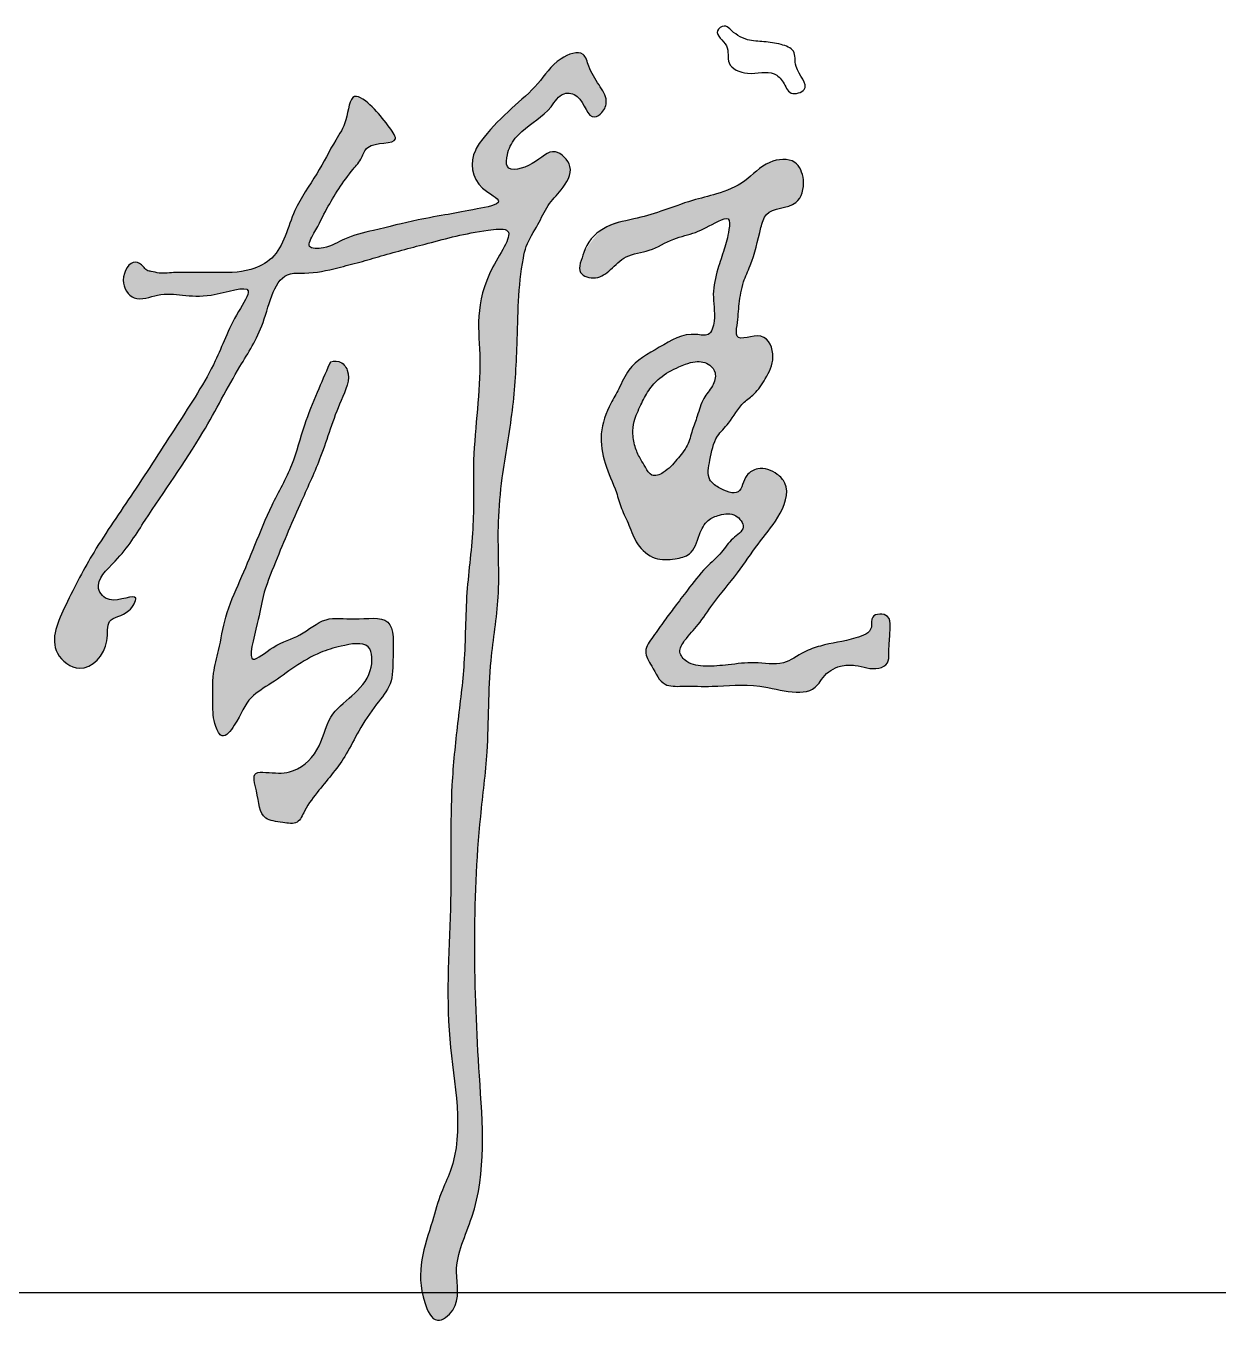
# Model space of a CAD drawing. Extents: x 174641 to 414490, y 73126 to 493158.
# Drawn here: x 277294 to 277976, y 336417 to 337161 of the extents above; entities that cross this region are included whole.
import ezdxf

# ---------------------------------------------------------------- set-up
doc = ezdxf.new("R2010")
doc.units = 0
doc.header["$LTSCALE"] = 1000
doc.header["$MEASUREMENT"] = 0
doc.layers.add('文字和字符', color=7, linetype='Continuous')

msp = doc.modelspace()

# ---------------------------------------------------------------- hatches: boundary and pattern name
at = {"layer": '文字和字符'}
h = msp.add_hatch(color=6, dxfattribs=at)
edge = h.paths.add_edge_path()
edge.add_spline(control_points=[(277379.57, 337019.93), (277379.81, 337019.93), (277404.32, 337020.05), (277419.67, 337019.58), (277441.03, 337030.02), (277445.06, 337054.97), (277460.36, 337075.15), (277469.38, 337093.63), (277478.03, 337105.92), (277479.09, 337125.52), (277494.05, 337113.36), (277498.94, 337106.47), (277510.24, 337092.06), (277489.21, 337095.71), (277486.15, 337084.77), (277476.83, 337074.42), (277466.99, 337059.07), (277460.83, 337046), (277453.26, 337033.23), (277467.17, 337033.67), (277476.58, 337040.34), (277495.91, 337044.67), (277514.96, 337049.65), (277535.91, 337053.26), (277548.52, 337055.57), (277570.38, 337059.85), (277548.46, 337069.4), (277547.69, 337086.64), (277558.7, 337101.02), (277570.7, 337113.6), (277587.6, 337127.11), (277595.69, 337141.56), (277612.87, 337148.13), (277616.12, 337135.79), (277620.95, 337128.01), (277627.11, 337119.15), (277624.47, 337111.6), (277615.34, 337105.71), (277612.88, 337121.14), (277599.89, 337123.73), (277592.46, 337110.26), (277579.93, 337103.91), (277571.19, 337093.96), (277568.98, 337087.08), (277567.7, 337076.32), (277585.52, 337081.33), (277595.13, 337093.12), (277608.72, 337079.86), (277600.64, 337067.29), (277591.84, 337058.56), (277586.83, 337046.55), (277580.26, 337037.41), (277575.34, 337014.18), (277575.28, 336982.73), (277572.92, 336940.61), (277566.46, 336907.16), (277563.05, 336871.52), (277565.76, 336836.51), (277557.97, 336793.08), (277559.08, 336750.98), (277548.82, 336672.19), (277550.53, 336584.11), (277558.47, 336494.57), (277536.68, 336452.81), (277543.56, 336429.81), (277527.73, 336417.19), (277514.83, 336445.26), (277523.86, 336467.95), (277530.56, 336492.86), (277546.19, 336524.9), (277531.71, 336583.92), (277538.15, 336656.43), (277535.96, 336716.93), (277540.56, 336762.01), (277545.43, 336798.54), (277545.02, 336836.55), (277550.78, 336875.08), (277548.57, 336919.22), (277556.78, 336970.58), (277548.43, 337008.37), (277576.3, 337046.43), (277547.42, 337043.02), (277527.05, 337037.36), (277501.77, 337030.92), (277484.81, 337025.8), (277470.2, 337022.18), (277457.36, 337019.03), (277436.25, 337020.67), (277431.58, 336989.71), (277413.44, 336962.92), (277393.5, 336923.03), (277366.64, 336886.51), (277349.61, 336858.06), (277331.34, 336842.35), (277342.32, 336828.97), (277360.56, 336838.83), (277352.25, 336823.39), (277339.16, 336823.04), (277342.44, 336804.86), (277326.96, 336788.26), (277304.99, 336805.06), (277318.07, 336833.31), (277333, 336861.94), (277356.71, 336895.67), (277379.25, 336931.36), (277402.59, 336966.56), (277410.18, 336990.09), (277427.06, 337015.57), (277392.4, 337002.13), (277375.98, 337010.94), (277355.5, 337002.14), (277346.61, 337015.2), (277354.2, 337028.42), (277360.75, 337024.01), (277362.75, 337020.92), (277366.4, 337020.6), (277370.91, 337018.89), (277379.47, 337019.93), (277379.57, 337019.93)], knot_values=[0, 0, 0, 0, 30.010681, 59.710914, 78.593199, 120.407305, 154.524141, 185.004149, 203.061643, 222.774317, 238.80713, 258.455944, 270.333782, 293.330836, 302.766156, 314.154011, 351.592667, 373.783884, 384.727657, 395.744414, 413.857163, 437.957453, 474.261753, 498.637383, 521.996218, 540.039757, 556.440551, 586.981856, 599.46137, 631.292047, 659.861277, 686.798362, 704.454635, 714.77327, 731.806988, 745.746399, 755.60273, 762.331918, 783.607358, 794.2488, 808.935268, 839.224822, 854.000646, 861.29652, 870.524529, 890.282084, 910.927322, 927.245681, 946.958313, 963.356978, 980.390735, 1000.003082, 1009.515457, 1078.314372, 1130.678307, 1184.843128, 1219.935368, 1279.461792, 1329.992924, 1402.614913, 1454.086505, 1659.988392, 1772.185683, 1817.246483, 1847.677046, 1862.240127, 1879.608782, 1944.488332, 1967.79145, 1986.349178, 2091.415626, 2201.453187, 2292.790848, 2342.000053, 2390.03078, 2446.006624, 2499.916829, 2551.206876, 2630.928051, 2705.368541, 2736.511304, 2751.139397, 2799.882761, 2838.437816, 2856.100871, 2874.060326, 2900.839764, 2911.90203, 2956.44123, 2995.684828, 3055.617738, 3138.927419, 3179.415616, 3204.798199, 3217.112426, 3237.828089, 3249.032304, 3266.585733, 3281.97368, 3312.759311, 3333.895438, 3372.534497, 3420.293911, 3476.863372, 3540.284988, 3599.822241, 3643.146119, 3661.15915, 3690.737213, 3733.200125, 3751.837118, 3768.448916, 3785.656639, 3792.541545, 3796.752385, 3800.355287, 3806.580356, 3819.839144, 3819.839144, 3819.839144, 3819.839144], degree=3, periodic=0)
h = msp.add_hatch(color=6, dxfattribs=at)
edge = h.paths.add_edge_path()
edge.add_spline(control_points=[(277612.92, 337031.32), (277612.98, 337031.51), (277624.3, 337049.74), (277640.76, 337049.54), (277658.13, 337055.11), (277673.41, 337061.08), (277689.98, 337064.79), (277705.87, 337071.13), (277716.53, 337084.15), (277734.35, 337085.9), (277740.11, 337072.2), (277735.89, 337055.64), (277717.37, 337057.61), (277712.86, 337040.41), (277710.1, 337027.64), (277703.53, 337013.92), (277701.57, 337001.9), (277701.13, 336992.58), (277698.9, 336979), (277716.82, 336988.31), (277723.21, 336970.95), (277717.29, 336959.88), (277711.57, 336950.9), (277702.13, 336944.66), (277697.35, 336934.74), (277687.46, 336925.61), (277685.37, 336914.11), (277682.9, 336901.96), (277691.01, 336896.09), (277703.1, 336891.08), (277704.29, 336904.21), (277713.7, 336909.24), (277722.66, 336906.2), (277731.78, 336896.38), (277724.62, 336878.91), (277712.13, 336864.9), (277700.71, 336847.21), (277688.07, 336833.01), (277679.04, 336818.96), (277671.57, 336811.39), (277666.33, 336803.07), (277672.71, 336795.63), (277683.27, 336794.56), (277696.24, 336795.63), (277710.88, 336797.83), (277726.65, 336794.43), (277737.66, 336803.06), (277751.79, 336807.93), (277764.25, 336809.19), (277778.94, 336814.59), (277776.24, 336825.02), (277787.96, 336825.31), (277788.26, 336816.89), (277787.71, 336809.96), (277787.29, 336803.16), (277787.45, 336796.12), (277778.86, 336791.92), (277769.97, 336795.87), (277758.39, 336795.56), (277750.67, 336790.62), (277742.08, 336775.47), (277714.03, 336786.22), (277689.7, 336782.93), (277672.03, 336783.64), (277657.35, 336783.04), (277652.81, 336793.97), (277646.3, 336803.48), (277653.22, 336812.57), (277658.63, 336820.58), (277665.37, 336829.4), (277673.14, 336839.59), (277681.39, 336850.65), (277691.77, 336859.26), (277696.96, 336867.8), (277706.58, 336873.5), (277699.74, 336882.92), (277691.12, 336881.82), (277682.81, 336878.52), (277678.33, 336869.45), (277675.64, 336858.35), (277664.11, 336855.94), (277652.94, 336855.29), (277642.83, 336864.06), (277639.2, 336875.23), (277634.3, 336884.71), (277631.05, 336896.98), (277624.37, 336910.25), (277621.47, 336928.28), (277626.66, 336942.81), (277633.61, 336954.03), (277639.12, 336967.91), (277656.54, 336977.06), (277671.12, 336986.52), (277685.46, 336982.83), (277688.69, 336995.37), (277685.88, 337007.11), (277689.06, 337021.11), (277693.42, 337033.49), (277695.68, 337041.56), (277696.96, 337052.43), (277685.93, 337047.61), (277678.02, 337042.5), (277663.14, 337039.63), (277651.42, 337031.67), (277637.04, 337030.62), (277628.76, 337021.7), (277620.78, 337015.72), (277607.06, 337017.75), (277612.89, 337031.2), (277612.92, 337031.32)], knot_values=[0, 0, 0, 0, 24.512001, 49.882294, 72.277412, 98.738469, 118.409447, 143.109669, 167.776883, 187.618262, 203.042037, 222.126752, 247.275306, 258.48372, 289.86628, 303.795246, 321.379231, 338.707377, 347.328395, 366.307106, 385.237264, 403.506228, 418.562709, 428.786369, 449.648574, 463.118664, 483.023077, 498.54091, 507.708607, 523.614939, 538.272825, 548.331434, 564.446663, 573.613544, 601.356343, 627.727416, 655.753502, 687.468657, 707.386499, 724.030195, 733.822997, 742.988374, 758.369859, 776.521682, 797.368312, 820.285411, 838.875384, 852.53501, 881.495768, 896.424896, 904.484831, 916.221913, 924.49056, 934.624145, 946.353648, 953.359124, 961.492881, 980.267656, 992.004738, 1008.557493, 1015.80342, 1061.650078, 1099.490071, 1123.473109, 1136.892554, 1154.792681, 1167.453766, 1180.555905, 1196.223819, 1209.542153, 1226.270416, 1249.735518, 1266.970627, 1281.05191, 1293.130439, 1303.91699, 1316.71909, 1326.731209, 1339.888064, 1357.279911, 1369.076666, 1385.0742, 1402.881823, 1419.32573, 1433.82478, 1447.087554, 1471.921893, 1495.500471, 1520.791964, 1533.894554, 1550.83807, 1581.024251, 1611.984954, 1621.45011, 1633.096343, 1654.387173, 1674.742462, 1691.115782, 1707.380906, 1715.678547, 1723.570803, 1743.940975, 1761.902668, 1783.344225, 1802.439161, 1818.418402, 1831.919163, 1844.453477, 1860.498716, 1860.498716, 1860.498716, 1860.498716], degree=3, periodic=0)
edge = h.paths.add_edge_path(flags=16)
edge.add_spline(control_points=[(277667.31, 336965.97), (277667.19, 336965.92), (277655.51, 336960.2), (277650.02, 336952.86), (277645.35, 336944), (277641.58, 336935.95), (277640.7, 336927.3), (277642.04, 336919.79), (277645.22, 336913.53), (277648.24, 336908.62), (277651.52, 336902.48), (277660.42, 336906.03), (277665.81, 336912.84), (277672.75, 336920.48), (277674.65, 336929.71), (277678.29, 336938.39), (277680.48, 336947.83), (277686.8, 336954.35), (277689.19, 336962.08), (277684.61, 336968.4), (277677.1, 336969.49), (277672.41, 336968.1), (277667.36, 336965.99), (277667.31, 336965.97)], knot_values=[0, 0, 0, 0, 17.49913, 30.768414, 43.809406, 57.820521, 67.761158, 79.395962, 89.172864, 96.402516, 104.532234, 113.624822, 128.719094, 142.570854, 155.091253, 167.081152, 182.063386, 194.044375, 204.792336, 212.007375, 223.839632, 231.821798, 237.531752, 237.531752, 237.531752, 237.531752], degree=3, periodic=0)
h = msp.add_hatch(color=6, dxfattribs=at)
edge = h.paths.add_edge_path()
edge.add_spline(control_points=[(277467.64, 336967.89), (277467.56, 336967.71), (277459.21, 336948.12), (277452.82, 336932.83), (277446.86, 336908.75), (277434.22, 336887.58), (277425.28, 336864.91), (277416.45, 336843.69), (277407.43, 336824.19), (277404.97, 336805.83), (277400.22, 336789.69), (277401.07, 336774.52), (277400.7, 336763.14), (277406.48, 336751.95), (277416.43, 336765.1), (277420.05, 336776.88), (277435.34, 336785.44), (277447.44, 336794.82), (277461.04, 336802.76), (277474.3, 336806.63), (277492.41, 336810.13), (277492.12, 336781.86), (277466.61, 336772.49), (277462.95, 336746.07), (277446.8, 336732.76), (277434.49, 336734.09), (277422.53, 336734.73), (277427.16, 336720.57), (277427.34, 336707.13), (277440.07, 336705.77), (277449.72, 336704.09), (277454.13, 336714.81), (277463.64, 336726.85), (277475.96, 336741.15), (277484.47, 336759.09), (277493.18, 336771.95), (277504.11, 336784.9), (277503.42, 336800.99), (277505.48, 336825.02), (277481.96, 336820.69), (277464.87, 336824.05), (277450.75, 336811.29), (277437.11, 336808.46), (277418.49, 336791.91), (277426.98, 336820.01), (277429.11, 336835.82), (277438.86, 336860.24), (277449.87, 336886.15), (277464.07, 336916.68), (277471.04, 336941.48), (277480.54, 336960.36), (277474.54, 336970.73), (277467.66, 336967.94), (277467.64, 336967.89)], knot_values=[0, 0, 0, 0, 24.542793, 52.435959, 85.650583, 121.512598, 155.916917, 186.540407, 217.474406, 244.606868, 263.102829, 287.388558, 305.597528, 314.527085, 327.332873, 353.193682, 372.630675, 395.352625, 418.617204, 435.772151, 457.249665, 475.959444, 524.49024, 552.742939, 580.507685, 599.437854, 607.362997, 621.159879, 644.090151, 657.95728, 669.398503, 679.892715, 700.008206, 736.031643, 756.664286, 782.242284, 801.590045, 823.390719, 851.090423, 877.54929, 900.135028, 924.011869, 947.574779, 965.855715, 994.232281, 1016.328926, 1045.309406, 1098.032674, 1136.336698, 1183.774373, 1208.195694, 1217.866995, 1225.149506, 1225.149506, 1225.149506, 1225.149506], degree=3, periodic=0)

# ---------------------------------------------------------------- linework, layer by layer
msp.add_line((270741.11, 336436.86), (278741.11, 336436.86))
at = {"layer": '文字和字符', "color": 6}
for points, start_tangent, end_tangent in [([(277696.41, 337159.28), (277706.57, 337153.03), (277715.95, 337151.86), (277725.72, 337150.3), (277732.76, 337146.39), (277734.32, 337137.8), (277739.01, 337124.52), (277731.59, 337122.57), (277726.9, 337128.82), (277721.81, 337133.5), (277706.57, 337133.89), (277696.02, 337139.75), (277694.45, 337149.52), (277689.37, 337158.11), (277693.28, 337160.84), (277696.41, 337159.28)], (0.676765, -0.736199), (0.676765, -0.736199)), ([(277379.57, 337019.93), (277401.2, 337019.93), (277422.53, 337021.72), (277434.47, 337028.24), (277447.72, 337055.31), (277460.26, 337076.45), (277471.07, 337095.57), (277476.9, 337107.21), (277481.89, 337120.51), (277491.87, 337114.69), (277501.02, 337103.89), (277505.18, 337096.4), (277489.37, 337091.42), (277485.9, 337085.57), (277481.05, 337078.95), (277466.08, 337056.5), (277458.6, 337042.37), (277456.1, 337034.89), (277464, 337034.07), (277476.06, 337039.05), (277492.7, 337044.03), (277518.17, 337050.01), (277535.44, 337053.21), (277552, 337056.27), (277564.24, 337060.66), (277555.09, 337068.14), (277550.93, 337089.75), (277555.92, 337097.24), (277571.72, 337113.86), (277586.69, 337127.99), (277600, 337142.12), (277612.48, 337144.62), (277615.81, 337137.97), (277621.63, 337127.16), (277625.79, 337118.02), (277623.29, 337111.37), (277619.14, 337108.87), (277609.15, 337120.51), (277601.67, 337122.17), (277594.18, 337114.69), (277577.54, 337100.56), (277570.89, 337092.25), (277569.23, 337087.26), (277569.23, 337080.61), (277583.37, 337082.27), (277596.68, 337088.92), (277604.99, 337080.61), (277600, 337067.31), (277592.52, 337058.17), (277586.69, 337047.36), (277580.04, 337034.89), (277578.38, 337028.24), (277574.77, 336978.79), (277572.12, 336941.15), (277566.33, 336902.55), (277564.15, 336877.35), (277563.95, 336834.45), (277559.93, 336798.26), (277557.62, 336745.98), (277553.99, 336709.06), (277553.26, 336560.68), (277548.89, 336479.95), (277540.16, 336448.67), (277537.97, 336426.85), (277529.24, 336421.03), (277521.96, 336431.21), (277526.33, 336477.76), (277531.42, 336493.77), (277536.52, 336506.13), (277536.28, 336581.85), (277536.76, 336661.14), (277537.56, 336726.96), (277540.77, 336762.28), (277544.42, 336796.7), (277546.11, 336837), (277549.56, 336875.7), (277549.95, 336912.66), (277553.49, 336970), (277561.01, 337023.12), (277568.74, 337044.18), (277558.2, 337044.18), (277523.9, 337036.64), (277497.06, 337029.44), (277484.83, 337025.92), (277472.29, 337022.7), (277453.25, 337019.59), (277445.28, 337019.24), (277429.49, 336991.29), (277416.31, 336966.27), (277395.13, 336928.64), (277362.17, 336878.45), (277344.91, 336854.93), (277335.5, 336839.25), (277341.77, 336832.97), (277356.68, 336833.76), (277352.76, 336826.7), (277341.77, 336820.43), (277340.2, 336809.45), (277324.51, 336793.77), (277311.96, 336802.39), (277316.66, 336829.84), (277332.88, 336860.19), (277355.32, 336894.23), (277380.22, 336932.56), (277402.19, 336969.41), (277415.53, 336997.64), (277421.02, 337009.4), (277399.84, 337007.05), (277369.24, 337007.05), (277355.9, 337005.48), (277349.62, 337015.67), (277356.68, 337025.87), (277360.96, 337023.36), (277363.11, 337021.22), (277365.63, 337020.59), (277370.02, 337019.66), (277379.57, 337019.93)], (1, 0), (1, 0)), ([(277612.92, 337031.32), (277624.11, 337044.99), (277641.52, 337050.58), (277657.06, 337054.93), (277675.09, 337061.14), (277688.77, 337064.87), (277704.93, 337072.33), (277719.23, 337082.89), (277733.53, 337082.89), (277738.5, 337072.95), (277734.15, 337059.9), (277717.37, 337053.07), (277714.26, 337045.61), (277708.04, 337023.87), (277704.31, 337014.55), (277701.82, 337002.12), (277700.58, 336989.7), (277700.58, 336983.48), (277714.26, 336983.48), (277721.1, 336971.68), (277716.74, 336959.25), (277710.28, 336950.54), (277704.63, 336945.81), (277695.61, 336933.78), (277689.39, 336926.33), (277685.04, 336912.66), (277685.04, 336901.48), (277690.01, 336897.13), (277701.2, 336894.64), (277706.18, 336903.96), (277712.39, 336907.69), (277723.58, 336904.58), (277727.93, 336899.61), (277723.91, 336880.03), (277712.63, 336864.74), (277700.86, 336848.32), (277686.71, 336830.37), (277678.29, 336818.74), (277670.61, 336809.53), (277667.92, 336803.01), (277671.76, 336797.63), (277682.52, 336794.95), (277695.58, 336795.71), (277710.56, 336796.87), (277727.07, 336796.87), (277738.98, 336803.01), (277748.2, 336806.46), (277768.55, 336811.07), (277777.39, 336817.21), (277778.15, 336822.97), (277786.6, 336823.35), (277788.14, 336817.59), (277787.76, 336810.3), (277787.37, 336801.86), (277786.6, 336796.87), (277781.61, 336793.8), (277768.17, 336795.33), (277759.72, 336794.95), (277749.73, 336788.42), (277746.66, 336784.2), (277713.63, 336783.43), (277686.36, 336783.43), (277669.08, 336783.43), (277659.47, 336784.58), (277651.79, 336794.95), (277648.34, 336803.39), (277652.56, 336811.83), (277659.09, 336821.05), (277664.85, 336828.72), (277672.15, 336838.32), (277682.9, 336851.37), (277691.71, 336860.13), (277698.27, 336867.87), (277704.03, 336874.4), (277699.8, 336880.92), (277690.58, 336881.31), (277684.06, 336878.24), (277679.06, 336870.18), (277673.3, 336859.05), (277665.24, 336856.36), (277653.71, 336856.74), (277643.73, 336864.8), (277638.73, 336875.55), (277634.53, 336885.12), (277631.55, 336894.2), (277625.11, 336910.9), (277622.94, 336927.75), (277628.38, 336945.14), (277632.93, 336953.41), (277638.71, 336964.17), (277656.12, 336977.22), (277677.19, 336984.54), (277684.01, 336984.54), (277687.43, 336992.21), (277687, 337007.55), (277689.59, 337021.99), (277693.21, 337033.22), (277695.95, 337044.61), (277695.53, 337050.58), (277689.98, 337049.3), (277676.77, 337042.91), (277664.4, 337039.07), (277650.34, 337032.68), (277637.12, 337028.85), (277628.17, 337021.61), (277619.64, 337016.92), (277611.11, 337019.9), (277612.92, 337031.32)], (0.284283, 0.95874), (0.284283, 0.95874)), ([(277467.64, 336967.89), (277460.71, 336951.61), (277453.38, 336932.89), (277446.06, 336910.11), (277434.65, 336886.91), (277424.88, 336864.13), (277416.33, 336843.78), (277408.19, 336823.03), (277404.12, 336803.9), (277401.27, 336790.88), (277400.86, 336773.39), (277402.49, 336760.37), (277406.15, 336755.08), (277413.07, 336761.18), (277422.85, 336777.05), (277434.25, 336785.19), (277447.68, 336794.55), (277462.34, 336802.68), (277474.15, 336806.35), (277489.62, 336805.94), (277490.84, 336792.51), (277468.31, 336765.76), (277460.36, 336747.02), (277444.73, 336734.52), (277431.09, 336734.24), (277425.41, 336733.67), (277425.69, 336723.73), (277431.09, 336708.12), (277440.75, 336705.56), (277448.99, 336705.84), (277453.25, 336712.09), (277461.5, 336724.02), (277477.12, 336744.75), (277484.23, 336757.81), (277494.46, 336773.14), (277502.13, 336784.79), (277503.83, 336800.4), (277500.78, 336820.13), (277481.8, 336821.94), (277465.53, 336821.49), (277450.62, 336812.9), (277435.25, 336805.68), (277423.95, 336798.9), (277426.21, 336819.23), (277429.57, 336834.79), (277436.61, 336854.46), (277451.52, 336889.4), (277462.46, 336914.75), (277474.16, 336946.87), (277477.69, 336964.11), (277472.76, 336969.04), (277467.64, 336967.89)], (-0.394162, -0.919041), (-0.394162, -0.919041)), ([(277667.31, 336965.97), (277656.43, 336959.6), (277650.06, 336952.48), (277645.55, 336944.23), (277641.8, 336934.85), (277641.05, 336927.73), (277642.55, 336919.48), (277645.55, 336913.1), (277648.18, 336908.61), (277651.93, 336904.11), (277658.31, 336905.61), (277666.19, 336913.1), (277672.12, 336921.14), (277674.95, 336929.7), (277677.82, 336937.85), (277681.57, 336947.98), (277686.45, 336955.1), (277687.97, 336962.7), (277684.98, 336966.95), (277676.7, 336968.97), (277671.13, 336967.51), (277667.31, 336965.97)], (-0.928724, -0.370772), (-0.928724, -0.370772))]:
    msp.add_spline(points, degree=3, dxfattribs=dict(at, start_tangent=start_tangent, end_tangent=end_tangent))

doc.saveas('drawing.dxf')
